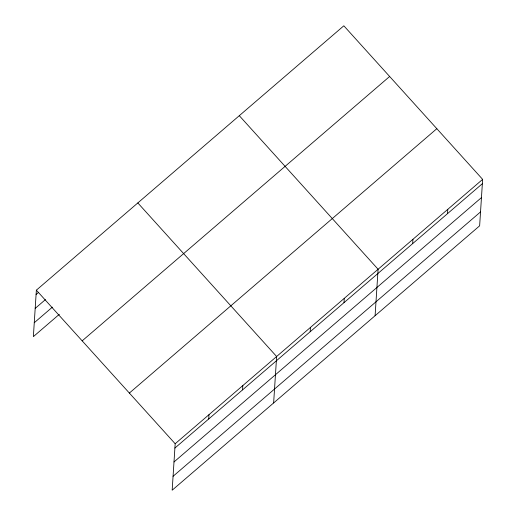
<?xml version="1.0" encoding="UTF-8"?>
<svg xmlns="http://www.w3.org/2000/svg" width="516" height="516" viewBox="0 0 516 516"><rect width="100%" height="100%" fill="white"/><g stroke="black" fill="none" stroke-linecap="round" stroke-linejoin="round"><path stroke-width="0.77" d="M482.634 179.368L175.176 443.741L172.17 490.2L479.635 225.827L482.634 179.368L343.83 25.8L36.365 290.173L33.366 336.632L59.334 314.302M208.716 418.979L208.993 414.658M242.539 389.896L242.817 385.575M273.635 402.957L276.634 356.498L137.83 202.93M310.18 331.736L310.458 327.415M343.998 302.653L344.275 298.332M375.093 315.715L378.099 269.255L239.295 115.687M412.665 243.617L412.942 239.295M447.514 213.65L447.791 209.328M36.088 294.494L38.507 292.417M35.191 308.4L45.46 299.57M34.262 322.726L52.38 307.149M82.173 340.85L389.638 76.478M129.368 393.063L436.833 128.69M174.892 448.062L482.357 183.69M173.995 461.968L481.46 197.596M173.066 476.294L480.531 211.921M36.365 290.173L175.176 443.741"/></g></svg>
